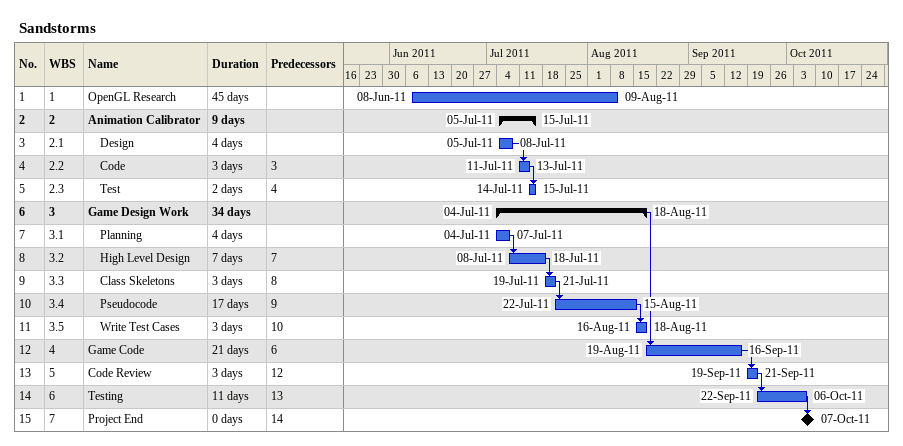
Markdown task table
Sandstorms

| ID | WBS | Task | Duration | Start | Finish | Predecessors |
|---|---|---|---|---|---|---|
| 1 | 1 | OpenGL Research | 45d | 2011-06-08 | 2011-08-09 |  |
| 2 | 2 | **Animation Calibrator** | 9d | 2011-07-05 | 2011-07-15 |  |
| 3 | 2.1 | Design | 4d | 2011-07-05 | 2011-07-08 |  |
| 4 | 2.2 | Code | 3d | 2011-07-11 | 2011-07-13 | 3 |
| 5 | 2.3 | Test | 2d | 2011-07-14 | 2011-07-15 | 4 |
| 6 | 3 | **Game Design Work** | 34d | 2011-07-04 | 2011-08-18 |  |
| 7 | 3.1 | Planning | 4d | 2011-07-04 | 2011-07-07 |  |
| 8 | 3.2 | High Level Design | 7d | 2011-07-08 | 2011-07-18 | 7 |
| 9 | 3.3 | Class Skeletons | 3d | 2011-07-19 | 2011-07-21 | 8 |
| 10 | 3.4 | Pseudocode | 17d | 2011-07-22 | 2011-08-15 | 9 |
| 11 | 3.5 | Write Test Cases | 3d | 2011-08-16 | 2011-08-18 | 10 |
| 12 | 4 | Game Code | 21d | 2011-08-19 | 2011-09-16 | 6 |
| 13 | 5 | Code Review | 3d | 2011-09-19 | 2011-09-21 | 12 |
| 14 | 6 | Testing | 11d | 2011-09-22 | 2011-10-06 | 13 |
| 15 | 7 | Project End | 0d | 2011-10-07 | 2011-10-07 | 14 |
